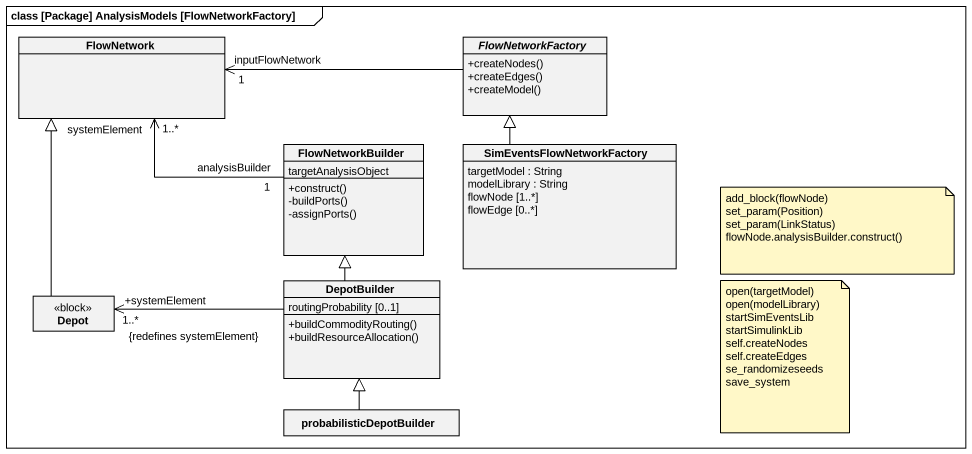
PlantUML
@startuml
mainframe class [Package] AnalysisModels [FlowNetworkFactory]
hide circle
hide empty members
skinparam classAttributeIconSize 0
class FlowNetwork
abstract class FlowNetworkFactory {
  +createNodes()
  +createEdges()
  +createModel()
}
class FlowNetworkBuilder {
  targetAnalysisObject
  +construct()
  -buildPorts()
  -assignPorts()
}
class SimEventsFlowNetworkFactory {
  targetModel : String
  modelLibrary : String
  flowNode [1..*]
  flowEdge [0..*]
}
class DepotBuilder {
  routingProbability [0..1]
  +buildCommodityRouting()
  +buildResourceAllocation()
}
class Depot <<block>>
class probabilisticDepotBuilder
FlowNetworkFactory -left-> "inputFlowNetwork\n1" FlowNetwork
FlowNetworkBuilder "analysisBuilder\n1" -left-> "1..*\nsystemElement" FlowNetwork
SimEventsFlowNetworkFactory -up-|> FlowNetworkFactory
DepotBuilder -up-|> FlowNetworkBuilder
DepotBuilder -left-> "+systemElement\n1..*\n{redefines systemElement}" Depot
Depot -up-|> FlowNetwork
probabilisticDepotBuilder -up-|> DepotBuilder
note as N1
  add_block(flowNode)
  set_param(Position)
  set_param(LinkStatus)
  flowNode.analysisBuilder.construct()
end note
note as N2
  open(targetModel)
  open(modelLibrary)
  startSimEventsLib
  startSimulinkLib
  self.createNodes
  self.createEdges
  se_randomizeseeds
  save_system
end note
@enduml
